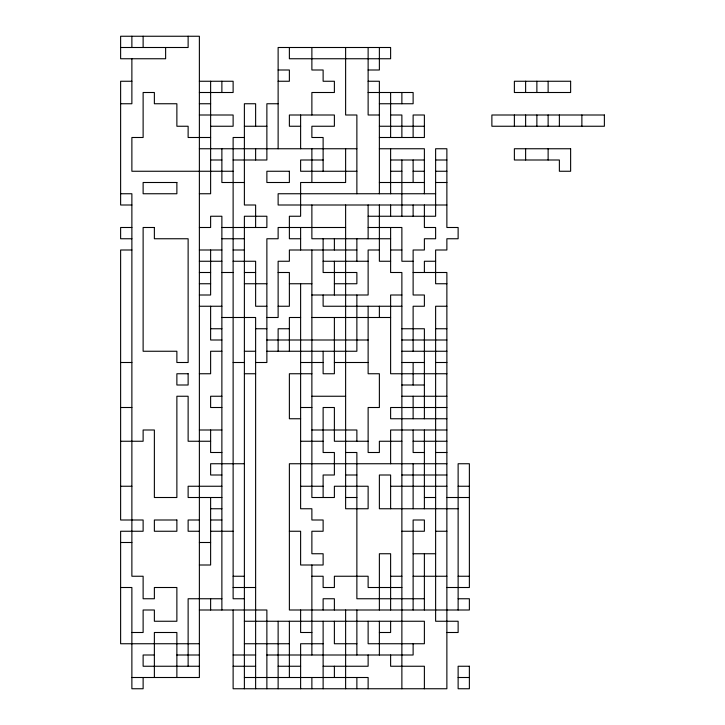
<?xml version="1.0" encoding="UTF-8"?>
<svg xmlns="http://www.w3.org/2000/svg" width="725" height="725" viewBox="0 0 725 725"><rect width="100%" height="100%" fill="white"/><g stroke="black" fill="none" stroke-linecap="round" stroke-linejoin="round"><path stroke-width="1.09" d="M120.622 47.497L188.128 47.497L188.128 36.25M278.128 69.999L289.375 69.999L289.375 81.254L278.128 81.254M368.128 69.999L379.374 69.999L379.374 47.497M131.877 81.254L120.622 81.254L120.622 205.003L131.877 205.003M199.375 81.254L233.124 81.254L233.124 92.501L199.375 92.501M368.128 81.254L379.374 81.254L379.374 193.747M368.128 92.501L413.123 92.501L413.123 103.748L379.374 103.748M120.622 103.748L131.877 103.748L131.877 58.752M199.375 103.748L210.622 103.748M278.128 103.748L266.873 103.748L266.873 159.998L233.124 159.998M199.375 115.003L233.124 115.003L233.124 126.25L210.622 126.25M379.374 115.003L368.128 115.003L368.128 47.497M390.621 115.003L401.877 115.003L401.877 137.496M244.379 126.25L266.873 126.25M300.621 126.25L289.375 126.25L289.375 115.003L334.379 115.003L334.379 126.25L311.877 126.25L311.877 137.496L323.123 137.496L323.123 171.254M379.374 126.25L424.379 126.25M210.622 137.496L188.128 137.496L188.128 126.25L176.873 126.25L176.873 103.748L154.371 103.748L154.371 92.501L143.124 92.501L143.124 137.496L131.877 137.496L131.877 171.254L233.124 171.254M244.379 137.496L233.124 137.496L233.124 598.75L244.379 598.75M379.374 137.496L424.379 137.496L424.379 115.003L413.123 115.003L413.123 137.496M199.375 148.752L356.872 148.752M379.374 148.752L424.379 148.752L424.379 193.747M210.622 159.998L221.877 159.998M323.123 159.998L300.621 159.998L300.621 171.254L356.872 171.254M390.621 159.998L424.379 159.998M435.625 159.998L446.872 159.998M390.621 171.254L401.877 171.254M413.123 171.254L424.379 171.254M435.625 171.254L446.872 171.254M244.379 182.501L221.877 182.501L221.877 148.752M379.374 182.501L424.379 182.501M435.625 182.501L446.872 182.501M120.622 193.747L131.877 193.747L131.877 576.248L143.124 576.248L143.124 598.75L154.371 598.75L154.371 587.504L176.873 587.504L176.873 621.252L154.371 621.252L154.371 609.997L143.124 609.997L143.124 632.499L131.877 632.499M199.375 193.747L210.622 193.747L210.622 81.254M435.625 193.747L278.128 193.747L278.128 205.003L446.872 205.003M368.128 216.249L435.625 216.249L435.625 148.752L446.872 148.752L446.872 227.496L458.127 227.496L458.127 238.752L446.872 238.752L446.872 249.998L435.625 249.998L435.625 283.747L446.872 283.747M131.877 227.496L120.622 227.496L120.622 238.752L131.877 238.752M199.375 227.496L210.622 227.496L210.622 216.249L221.877 216.249L221.877 609.997M221.877 227.496L266.873 227.496L266.873 216.249L244.379 216.249L244.379 688.75M345.626 227.496L278.128 227.496L278.128 238.752L266.873 238.752L266.873 362.5L255.626 362.5M368.128 227.496L401.877 227.496L401.877 261.254L413.123 261.254M221.877 238.752L244.379 238.752M300.621 238.752L289.375 238.752L289.375 216.249L300.621 216.249L300.621 182.501L345.626 182.501L345.626 148.752M390.621 238.752L311.877 238.752L311.877 205.003M131.877 249.998L120.622 249.998L120.622 519.997L143.124 519.997L143.124 531.253L120.622 531.253L120.622 643.746L199.375 643.746M199.375 249.998L221.877 249.998M233.124 249.998L244.379 249.998M356.872 249.998L289.375 249.998L289.375 261.254L278.128 261.254L278.128 317.496L266.873 317.496M379.374 249.998L368.128 249.998L368.128 295.002L311.877 295.002M390.621 249.998L401.877 249.998M199.375 261.254L221.877 261.254M233.124 261.254L255.626 261.254L255.626 306.249L266.873 306.249M323.123 261.254L368.128 261.254M390.621 261.254L379.374 261.254L379.374 205.003M435.625 261.254L424.379 261.254L424.379 272.5M199.375 272.5L210.622 272.5M221.877 272.5L233.124 272.5M244.379 272.5L255.626 272.5M278.128 272.5L289.375 272.5L289.375 306.249L278.128 306.249M413.123 272.5L446.872 272.5L446.872 688.75L233.124 688.75L233.124 609.997M199.375 283.747L210.622 283.747M244.379 283.747L266.873 283.747M289.375 283.747L311.877 283.747M334.379 283.747L356.872 283.747L356.872 272.5L323.123 272.5L323.123 238.752M199.375 295.002L210.622 295.002L210.622 249.998M401.877 295.002L390.621 295.002L390.621 373.747L446.872 373.747M199.375 306.249L221.877 306.249M401.877 306.249L323.123 306.249L323.123 295.002M446.872 306.249L435.625 306.249L435.625 621.252L458.127 621.252L458.127 632.499L446.872 632.499M221.877 317.496L255.626 317.496L255.626 688.75M300.621 317.496L289.375 317.496L289.375 351.253M311.877 317.496L390.621 317.496M210.622 328.751L221.877 328.751M255.626 328.751L266.873 328.751M289.375 328.751L278.128 328.751L278.128 351.253M401.877 328.751L424.379 328.751L424.379 418.751M435.625 328.751L446.872 328.751M221.877 339.998L210.622 339.998L210.622 306.249M266.873 339.998L368.128 339.998M401.877 339.998L446.872 339.998M221.877 351.253L210.622 351.253L210.622 373.747L199.375 373.747M244.379 351.253L255.626 351.253M266.873 351.253L356.872 351.253L356.872 295.002M401.877 351.253L446.872 351.253M120.622 362.5L131.877 362.5M233.124 362.5L244.379 362.5M300.621 362.5L323.123 362.5M334.379 362.5L368.128 362.5M401.877 362.5L424.379 362.5M435.625 362.5L446.872 362.5M244.379 373.747L255.626 373.747M311.877 373.747L289.375 373.747L289.375 418.751L300.621 418.751M401.877 385.002L424.379 385.002M221.877 396.249L210.622 396.249L210.622 407.504L221.877 407.504M311.877 396.249L345.626 396.249M401.877 396.249L446.872 396.249M120.622 407.504L131.877 407.504M300.621 407.504L311.877 407.504M446.872 407.504L390.621 407.504L390.621 418.751L446.872 418.751M199.375 429.998L221.877 429.998M311.877 429.998L356.872 429.998L356.872 441.253M446.872 429.998L390.621 429.998L390.621 463.746M120.622 441.253L143.124 441.253L143.124 429.998L154.371 429.998L154.371 497.504L176.873 497.504L176.873 396.249L188.128 396.249L188.128 441.253L210.622 441.253M300.621 441.253L323.123 441.253M368.128 441.253L334.379 441.253L334.379 407.504L323.123 407.504L323.123 452.5L334.379 452.5L334.379 475.002L323.123 475.002L323.123 497.504M401.877 441.253L379.374 441.253L379.374 452.5L368.128 452.5L368.128 407.504L379.374 407.504L379.374 373.747L368.128 373.747L368.128 306.249M413.123 441.253L446.872 441.253M221.877 452.5L210.622 452.5L210.622 429.998M345.626 452.5L356.872 452.5L356.872 598.75L424.379 598.75M424.379 452.5L413.123 452.5L413.123 429.998M435.625 452.5L446.872 452.5M244.379 463.746L210.622 463.746L210.622 475.002L221.877 475.002M446.872 463.746L289.375 463.746L289.375 609.997L469.374 609.997L469.374 598.75L458.127 598.75M345.626 475.002L356.872 475.002M401.877 475.002L446.872 475.002M120.622 486.248L131.877 486.248M221.877 486.248L188.128 486.248L188.128 497.504L221.877 497.504M300.621 486.248L323.123 486.248M390.621 486.248L446.872 486.248M458.127 486.248L469.374 486.248M345.626 497.504L356.872 497.504M424.379 497.504L435.625 497.504M446.872 497.504L469.374 497.504M210.622 508.751L221.877 508.751M458.127 508.751L379.374 508.751L379.374 475.002L390.621 475.002L390.621 508.751M199.375 519.997L188.128 519.997L188.128 531.253L199.375 531.253M210.622 519.997L221.877 519.997M210.622 531.253L233.124 531.253M289.375 531.253L300.621 531.253L300.621 565.002L323.123 565.002L323.123 553.746L311.877 553.746L311.877 531.253L323.123 531.253L323.123 519.997L311.877 519.997L311.877 508.751L300.621 508.751L300.621 283.747M401.877 531.253L424.379 531.253L424.379 519.997L413.123 519.997L413.123 609.997M435.625 531.253L446.872 531.253M120.622 542.499L131.877 542.499M199.375 542.499L210.622 542.499M413.123 553.746L435.625 553.746M199.375 565.002L210.622 565.002L210.622 497.504M233.124 576.248L244.379 576.248M311.877 576.248L323.123 576.248L323.123 587.504L334.379 587.504L334.379 576.248L368.128 576.248L368.128 587.504L401.877 587.504M390.621 576.248L401.877 576.248M413.123 576.248L446.872 576.248M458.127 576.248L469.374 576.248M120.622 587.504L131.877 587.504L131.877 688.75L143.124 688.75L143.124 677.503M233.124 587.504L255.626 587.504M446.872 587.504L469.374 587.504L469.374 463.746L458.127 463.746L458.127 609.997M221.877 598.75L188.128 598.75L188.128 666.248M199.375 609.997L266.873 609.997L266.873 688.75M244.379 621.252L424.379 621.252L424.379 643.746L368.128 643.746L368.128 621.252M311.877 632.499L300.621 632.499L300.621 609.997M379.374 632.499L390.621 632.499L390.621 621.252M244.379 643.746L289.375 643.746M323.123 643.746L300.621 643.746L300.621 688.75M356.872 643.746L334.379 643.746L334.379 621.252M154.371 655.001L143.124 655.001L143.124 666.248L199.375 666.248M176.873 655.001L199.375 655.001M233.124 655.001L255.626 655.001M266.873 655.001L413.123 655.001L413.123 643.746M233.124 666.248L255.626 666.248M278.128 666.248L300.621 666.248M323.123 666.248L368.128 666.248L368.128 655.001M131.877 677.503L199.375 677.503L199.375 36.25L120.622 36.25L120.622 58.752L165.626 58.752L165.626 47.497M244.379 677.503L368.128 677.503L368.128 688.75M458.127 677.503L469.374 677.503M581.876 115.003L581.876 126.25M559.374 115.003L559.374 126.25M548.127 81.254L548.127 92.501M548.127 115.003L548.127 126.25M548.127 148.752L548.127 159.998M536.872 81.254L536.872 92.501M536.872 115.003L536.872 126.25M525.625 81.254L525.625 92.501M525.625 115.003L525.625 126.25M525.625 148.752L525.625 159.998M514.378 115.003L514.378 126.25M424.379 205.003L424.379 227.496L435.625 227.496L435.625 238.752L424.379 238.752L424.379 249.998L413.123 249.998L413.123 295.002L424.379 295.002L424.379 306.249L413.123 306.249L413.123 351.253M424.379 429.998L424.379 508.751M424.379 553.746L424.379 609.997M424.379 688.75L424.379 666.248L390.621 666.248L390.621 655.001M413.123 159.998L413.123 182.501M413.123 205.003L413.123 216.249M413.123 362.5L413.123 385.002M413.123 396.249L413.123 418.751M413.123 463.746L413.123 508.751M401.877 92.501L401.877 103.748M401.877 159.998L401.877 216.249M401.877 688.75L401.877 272.5L390.621 272.5L390.621 227.496M390.621 92.501L390.621 137.496M390.621 148.752L390.621 193.747M390.621 205.003L390.621 216.249M390.621 609.997L390.621 553.746L379.374 553.746L379.374 609.997M379.374 306.249L379.374 317.496M379.374 621.252L379.374 655.001M368.128 205.003L368.128 238.752M356.872 193.747L356.872 115.003L345.626 115.003L345.626 47.497M356.872 238.752L356.872 261.254M356.872 609.997L356.872 655.001M356.872 677.503L356.872 688.75M345.626 205.003L345.626 508.751L368.128 508.751L368.128 486.248L334.379 486.248L334.379 497.504L311.877 497.504L311.877 249.998M345.626 609.997L345.626 688.75M334.379 238.752L334.379 249.998M334.379 261.254L334.379 295.002M334.379 317.496L334.379 373.747L323.123 373.747L323.123 351.253M334.379 609.997L334.379 598.75L323.123 598.75L323.123 609.997M334.379 666.248L334.379 677.503M323.123 621.252L323.123 688.75M311.877 47.497L311.877 69.999L323.123 69.999L323.123 81.254L334.379 81.254L334.379 92.501L311.877 92.501L311.877 115.003M311.877 148.752L311.877 182.501M311.877 565.002L311.877 655.001M311.877 677.503L311.877 688.75M300.621 115.003L300.621 148.752M300.621 227.496L300.621 249.998M289.375 47.497L289.375 58.752L390.621 58.752L390.621 47.497L278.128 47.497L278.128 148.752M289.375 621.252L289.375 677.503M278.128 621.252L278.128 688.75M255.626 126.25L255.626 103.748L244.379 103.748L244.379 205.003L255.626 205.003L255.626 227.496M255.626 148.752L255.626 159.998M221.877 81.254L221.877 92.501M210.622 598.75L210.622 609.997M176.873 677.503L176.873 632.499L154.371 632.499L154.371 677.503M143.124 36.25L143.124 47.497M131.877 36.25L131.877 47.497M570.629 81.254L514.378 81.254L514.378 92.501L570.629 92.501L570.629 81.254M604.378 115.003L491.876 115.003L491.876 126.25L604.378 126.25L604.378 115.003M570.629 148.752L514.378 148.752L514.378 159.998L559.374 159.998L559.374 171.254L570.629 171.254L570.629 148.752M289.375 171.254L266.873 171.254L266.873 182.501L289.375 182.501L289.375 171.254M176.873 182.501L143.124 182.501L143.124 193.747L176.873 193.747L176.873 182.501M154.371 227.496L143.124 227.496L143.124 351.253L176.873 351.253L176.873 362.5L188.128 362.5L188.128 238.752L154.371 238.752L154.371 227.496M188.128 373.747L176.873 373.747L176.873 385.002L188.128 385.002L188.128 373.747M176.873 519.997L154.371 519.997L154.371 531.253L176.873 531.253L176.873 519.997M469.374 666.248L458.127 666.248L458.127 688.75L469.374 688.75L469.374 666.248"/></g></svg>
